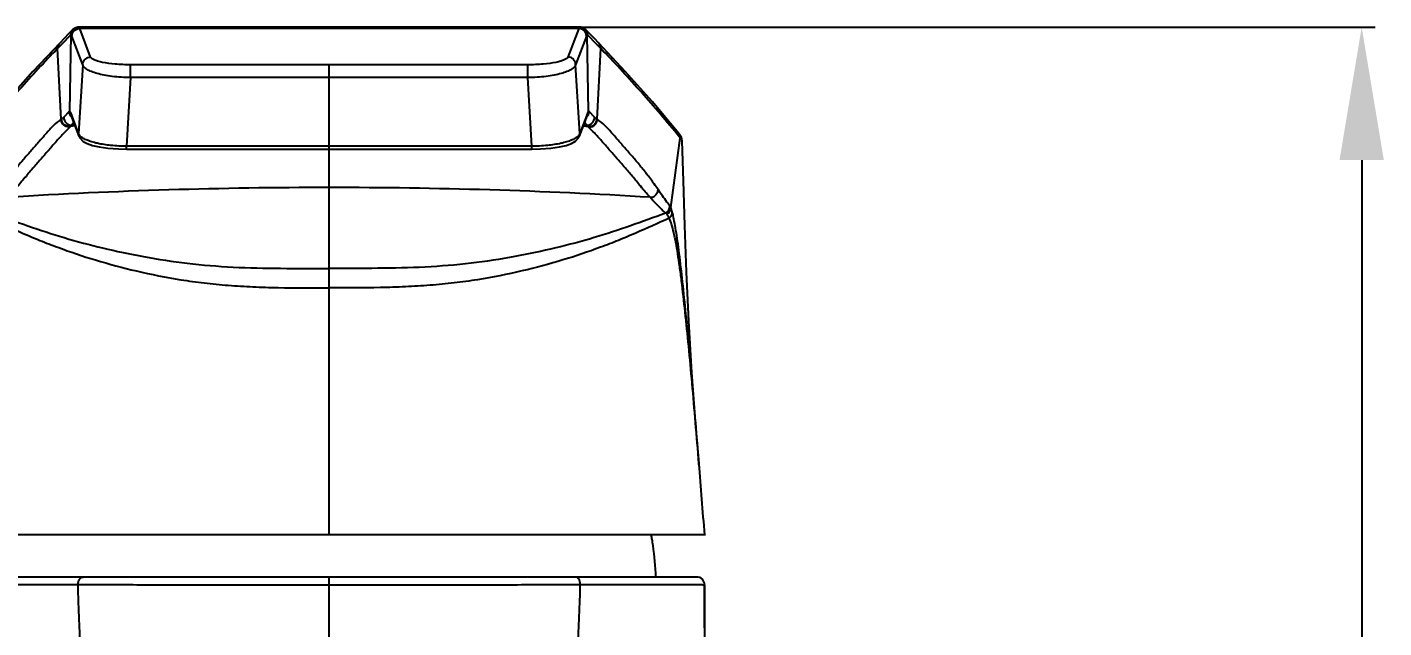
# Model space of a CAD drawing. Header units: millimetres. Extents: x 3817 to 4149, y 28263 to 28669.
# Drawn here: x 4062.3 to 4149, y 28596.3 to 28634.7 of the extents above; entities that cross this region are included whole.
import ezdxf

# ---------------------------------------------------------------- set-up
doc = ezdxf.new("R2010")
doc.units = ezdxf.units.MM
doc.styles.get("Standard").update_dxf_attribs({"font": ''})
doc.styles.get('Standard').set_extended_font_data('SimSun')
doc.dimstyles.new('副本 ISO-25-2bei', dxfattribs={"dimscale": 1.7, "dimtxt": 5, "dimasz": 5, "dimexe": 0.5, "dimexo": 0.625, "dimgap": 1, "dimtad": 1, "dimlfac": 0.0393, "dimdsep": 46, "dimtxsty": 'Standard', "dimcen": 2.5, "dimclrd": 1, "dimclre": 1, "dimclrt": 3, "dimadec": 0, "dimazin": 0, "dimtfac": 1, "dimtmove": 0, "dimatfit": 3, "dimfxl": 0, "dimarcsym": 0})

# ---------------------------------------------------------------- blocks, each defined once
blk = doc.blocks.new('*D6')
at = {"color": 1, "lineweight": -2, "transparency": 16777216}
for p, q in [((4082.649, 28634.732), (4148.416, 28634.732)), ((4147.566, 28626.232), (4147.566, 28516.056)), ((4108.126, 28507.556), (4148.416, 28507.556))]:
    blk.add_line(p, q, dxfattribs=at)
at = {"color": 1, "transparency": 16777216}
for points in [[(4146.149, 28626.232), (4148.982, 28626.232), (4147.566, 28634.732)], [(4146.149, 28516.056), (4148.982, 28516.056), (4147.566, 28507.556)]]:
    blk.add_solid(points, dxfattribs=at)
at = {"layer": 'Defpoints', "color": 0, "transparency": 16777216}
for p in [(4081.586, 28634.732), (4107.064, 28507.556), (4147.566, 28507.556)]:
    blk.add_point(p, dxfattribs=at)
at = {"color": 3, "transparency": 16777216, "insert": (4141.616, 28571.144), "char_height": 8.5, "attachment_point": 5, "rotation": 90, "bg_fill": 3, "box_fill_scale": 1.1, "bg_fill_color": 256, "bg_fill_true_color": 13158600, "bg_fill_transparency": 0}
blk.add_mtext('127.2', dxfattribs=at)

msp = doc.modelspace()

# ---------------------------------------------------------------- linework, layer by layer
at = {"color": 7, "linetype": 'Continuous'}
for p, q in [((4065.205, 28634.574), (4064.929, 28634.296)), ((4065.581, 28634.732), (4065.514, 28634.728)), ((4065.59, 28634.73), (4065.581, 28634.732)), ((4065.581, 28634.732), (4065.581, 28634.732)), ((4066.33, 28632.821), (4065.638, 28634.649)), ((4065.06, 28634.224), (4064.5, 28633.653)), ((4065.015, 28629.358), (4065.091, 28634.23)), ((4065.831, 28632.329), (4065.139, 28634.157)), ((4064.5, 28633.653), (4064.22, 28633.363)), ((4064.447, 28628.852), (4064.22, 28633.366)), ((4065.831, 28632.329), (4065.57, 28627.936)), ((4068.891, 28631.509), (4068.891, 28632.325)), ((4068.891, 28631.509), (4068.629, 28627.116)), ((4064.475, 28628.878), (4064.447, 28628.847)), ((4064.962, 28629.348), (4064.623, 28628.968)), ((4065.093, 28629.101), (4065.062, 28629.277)), ((4065.57, 28627.936), (4065.062, 28629.277)), ((4065.601, 28627.758), (4065.093, 28629.101)), ((4065.269, 28628.634), (4065.122, 28628.466)), ((4065.284, 28628.487), (4065.304, 28628.49)), ((4065.049, 28628.38), (4065.022, 28628.358)), ((4065.31, 28628.417), (4065.045, 28628.38)), ((4065.35, 28628.423), (4065.31, 28628.417)), ((4065.601, 28627.758), (4065.57, 28627.936)), ((4065.603, 28627.754), (4065.601, 28627.758)), ((4068.629, 28626.94), (4068.629, 28627.116))]:
    msp.add_line(p, q, dxfattribs=at)
for points in [[(4065.514, 28634.728), (4065.339, 28634.673), (4065.205, 28634.574)], [(4064.36, 28633.713), (4062.645, 28631.886), (4060.932, 28629.954), (4059.254, 28627.957)], [(4064.929, 28634.296), (4064.636, 28633.998), (4064.36, 28633.713)], [(4065.309, 28628.422), (4065.332, 28628.425), (4065.348, 28628.427)], [(4065.603, 28627.754), (4065.655, 28627.648), (4065.862, 28627.429), (4066.121, 28627.285), (4066.452, 28627.172), (4066.885, 28627.076), (4067.438, 28626.999), (4068.109, 28626.951), (4068.629, 28626.94)]]:
    msp.add_lwpolyline(points, dxfattribs=at)
for centre, radius, start, end in [((4065.556, 28634.224), 0.496, 135.02291, 180.31383), ((4065.592, 28634.229), 0.501, 112.64884, 179.88579), ((4064.717, 28633.368), 0.496, 135.98661, 180.32016), ((4065.125, 28628.968), 0.502, 180.39667, 269.648), ((4065.463, 28629.354), 0.501, 225.0246, 229.11611), ((4066.359, 28619.554), 8.998, 96.86374, 97.89894)]:
    msp.add_arc(centre, radius, start, end, dxfattribs=at)
for points, knots in [([(4065.139, 28634.157), (4065.14, 28634.221), (4065.167, 28634.35), (4065.279, 28634.512), (4065.443, 28634.622), (4065.573, 28634.648), (4065.638, 28634.649)], [0, 0, 0, 0, 0.247948, 0.497697, 0.748788, 1, 1, 1, 1]), ([(4065.638, 28634.649), (4065.631, 28634.668), (4065.62, 28634.697), (4065.6, 28634.725), (4065.59, 28634.73)], [0, 0, 0, 0, 0.630052, 1, 1, 1, 1]), ([(4065.091, 28634.23), (4065.086, 28634.232), (4065.074, 28634.233), (4065.064, 28634.225), (4065.06, 28634.221)], [0, 0, 0, 0, 0.456831, 1, 1, 1, 1]), ([(4065.139, 28634.157), (4065.132, 28634.175), (4065.121, 28634.201), (4065.101, 28634.226), (4065.091, 28634.23)], [0, 0, 0, 0, 0.622165, 1, 1, 1, 1]), ([(4064.22, 28633.366), (4063.39, 28632.507), (4062.16, 28631.177), (4060.555, 28629.337), (4059.751, 28628.382), (4059.35, 28627.895)], [0, 0, 0, 0, 0.488926, 0.741636, 1, 1, 1, 1]), ([(4065.831, 28632.329), (4065.832, 28632.393), (4065.859, 28632.522), (4065.971, 28632.684), (4066.136, 28632.793), (4066.266, 28632.82), (4066.33, 28632.821)], [0, 0, 0, 0, 0.247948, 0.497697, 0.748788, 1, 1, 1, 1]), ([(4068.891, 28631.509), (4068.691, 28631.51), (4068.301, 28631.524), (4067.737, 28631.575), (4067.223, 28631.654), (4066.775, 28631.756), (4066.407, 28631.876), (4066.123, 28632.01), (4065.926, 28632.153), (4065.846, 28632.272), (4065.831, 28632.329)], [0, 0, 0, 0, 0.183068, 0.35824, 0.518762, 0.659819, 0.778494, 0.873631, 0.946048, 1, 1, 1, 1]), ([(4068.891, 28632.325), (4068.56, 28632.325), (4067.956, 28632.35), (4067.252, 28632.439), (4066.807, 28632.545), (4066.575, 28632.626), (4066.416, 28632.71), (4066.344, 28632.784), (4066.33, 28632.821)], [0, 0, 0, 0, 0.37343, 0.680166, 0.797564, 0.889136, 0.955466, 1, 1, 1, 1]), ([(4065.015, 28629.358), (4065.008, 28629.364), (4064.986, 28629.374), (4064.969, 28629.359), (4064.962, 28629.351)], [0, 0, 0, 0, 0.471686, 1, 1, 1, 1]), ([(4065.062, 28629.277), (4065.055, 28629.294), (4065.043, 28629.323), (4065.025, 28629.35), (4065.015, 28629.358)], [0, 0, 0, 0, 0.593585, 1, 1, 1, 1]), ([(4064.447, 28628.852), (4064.283, 28628.717), (4064.024, 28628.513), (4063.714, 28628.187), (4063.393, 28627.825), (4062.992, 28627.36), (4062.506, 28626.803), (4062.017, 28626.241), (4061.611, 28625.761), (4061.291, 28625.358), (4061.047, 28625.039), (4060.805, 28624.704), (4060.647, 28624.472), (4060.567, 28624.354)], [0, 0, 0, 0, 0.107029, 0.165491, 0.226644, 0.350769, 0.474854, 0.599222, 0.726093, 0.791531, 0.858652, 0.928088, 1, 1, 1, 1]), ([(4065.025, 28628.358), (4064.955, 28628.347), (4064.807, 28628.356), (4064.613, 28628.461), (4064.48, 28628.636), (4064.448, 28628.78), (4064.447, 28628.852)], [0, 0, 0, 0, 0.249679, 0.499756, 0.74998, 1, 1, 1, 1]), ([(4064.623, 28628.965), (4064.612, 28628.952), (4064.589, 28628.929), (4064.551, 28628.902), (4064.513, 28628.886), (4064.485, 28628.882), (4064.475, 28628.874)], [0, 0, 0, 0, 0.294621, 0.549717, 0.776785, 1, 1, 1, 1]), ([(4065.045, 28628.38), (4064.975, 28628.37), (4064.829, 28628.381), (4064.638, 28628.486), (4064.507, 28628.66), (4064.475, 28628.803), (4064.475, 28628.874)], [0, 0, 0, 0, 0.249688, 0.499767, 0.749987, 1, 1, 1, 1]), ([(4065.025, 28628.358), (4064.9, 28628.226), (4064.684, 28628.027), (4064.403, 28627.722), (4064.087, 28627.363), (4063.684, 28626.9), (4063.196, 28626.341), (4062.701, 28625.775), (4062.193, 28625.183), (4061.657, 28624.535), (4061.283, 28624.086), (4061.078, 28623.857)], [0, 0, 0, 0, 0.091291, 0.146973, 0.207307, 0.331038, 0.454693, 0.57887, 0.707419, 0.845864, 1, 1, 1, 1]), ([(4065.122, 28628.466), (4065.118, 28628.454), (4065.11, 28628.433), (4065.096, 28628.406), (4065.074, 28628.388), (4065.053, 28628.387), (4065.045, 28628.38)], [0, 0, 0, 0, 0.319819, 0.55218, 0.733713, 1, 1, 1, 1]), ([(4065.699, 28627.744), (4065.683, 28627.759), (4065.628, 28627.813), (4065.584, 28627.882), (4065.57, 28627.936)], [0, 0, 0, 0, 0.286042, 1, 1, 1, 1]), ([(4068.629, 28627.116), (4068.298, 28627.117), (4067.673, 28627.15), (4066.931, 28627.26), (4066.423, 28627.39), (4066.122, 28627.494), (4065.883, 28627.607), (4065.751, 28627.696), (4065.699, 28627.744)], [0, 0, 0, 0, 0.327372, 0.616782, 0.739018, 0.84385, 0.930691, 1, 1, 1, 1])]:
    msp.add_open_spline(points, degree=3, knots=knots, dxfattribs=at)
for points in [[(4065.399, 28634.692), (4065.459, 28634.717), (4065.525, 28634.73), (4065.59, 28634.73)], [(4065.052, 28629.167), (4065.028, 28629.227), (4065.015, 28629.293), (4065.015, 28629.358)], [(4065, 28629.161), (4064.976, 28629.22), (4064.962, 28629.286), (4064.962, 28629.351)], [(4065.109, 28628.999), (4065.063, 28629.045), (4065.025, 28629.101), (4065, 28629.161)]]:
    msp.add_open_spline(points, degree=3, dxfattribs=at)
for points, knots in [([(4102.467, 28599.589), (4102.436, 28600.259), (4102.373, 28600.928), (4102.277, 28601.593), (4102.259, 28601.721), (4102.239, 28601.848), (4102.22, 28601.976), (4102.204, 28602.079), (4102.188, 28602.182), (4102.172, 28602.285)], [0, 0, 0, 0, 1, 1, 1, 1.192388, 1.192388, 1.192388, 1.347706, 1.347706, 1.347706, 1.347706]), ([(4057.598, 28599.093), (4057.602, 28599.095), (4057.607, 28599.095), (4057.611, 28599.095), (4057.611, 28599.095), (4057.621, 28599.096), (4057.632, 28599.097), (4057.642, 28599.097), (4057.642, 28599.097), (4057.656, 28599.098), (4057.673, 28599.098), (4057.688, 28599.099), (4057.688, 28599.099), (4057.708, 28599.1), (4057.729, 28599.1), (4057.75, 28599.101), (4057.75, 28599.101), (4057.807, 28599.102), (4057.864, 28599.103), (4057.922, 28599.104), (4057.922, 28599.104), (4058, 28599.105), (4058.078, 28599.106), (4058.157, 28599.106), (4058.157, 28599.106), (4058.255, 28599.107), (4058.355, 28599.108), (4058.453, 28599.109), (4058.453, 28599.109), (4058.573, 28599.11), (4058.693, 28599.111), (4058.812, 28599.111), (4058.812, 28599.111), (4058.953, 28599.112), (4059.092, 28599.112), (4059.233, 28599.113), (4059.233, 28599.113), (4059.393, 28599.114), (4059.553, 28599.114), (4059.713, 28599.114), (4059.713, 28599.114), (4060.092, 28599.115), (4060.47, 28599.116), (4060.85, 28599.116), (4060.85, 28599.116), (4061.302, 28599.117), (4061.755, 28599.117), (4062.208, 28599.117), (4062.208, 28599.117), (4062.73, 28599.117), (4063.252, 28599.116), (4063.774, 28599.115), (4063.774, 28599.115), (4064.36, 28599.115), (4064.946, 28599.114), (4065.532, 28599.113)], [0, 0, 0, 0, 0.071429, 0.071429, 0.071429, 0.071429, 0.142857, 0.142857, 0.142857, 0.142857, 0.214286, 0.214286, 0.214286, 0.214286, 0.285714, 0.285714, 0.285714, 0.285714, 0.357143, 0.357143, 0.357143, 0.357143, 0.428571, 0.428571, 0.428571, 0.428571, 0.5, 0.5, 0.5, 0.5, 0.571429, 0.571429, 0.571429, 0.571429, 0.642857, 0.642857, 0.642857, 0.642857, 0.714286, 0.714286, 0.714286, 0.714286, 0.785714, 0.785714, 0.785714, 0.785714, 0.857143, 0.857143, 0.857143, 0.857143, 0.928571, 0.928571, 0.928571, 0.928571, 1, 1, 1, 1]), ([(4064.943, 28587.937), (4065.101, 28588.285), (4065.215, 28588.655), (4065.304, 28589.028), (4065.304, 28589.028), (4065.407, 28589.458), (4065.479, 28589.895), (4065.533, 28590.333), (4065.533, 28590.333), (4065.592, 28590.817), (4065.63, 28591.303), (4065.655, 28591.79), (4065.655, 28591.79), (4065.68, 28592.304), (4065.692, 28592.819), (4065.694, 28593.334), (4065.694, 28593.334), (4065.698, 28594.366), (4065.666, 28595.398), (4065.626, 28596.429), (4065.626, 28596.429), (4065.607, 28596.905), (4065.588, 28597.38), (4065.569, 28597.855), (4065.569, 28597.855), (4065.553, 28598.274), (4065.539, 28598.694), (4065.532, 28599.113)], [0, 0, 0, 0, 0.142857, 0.142857, 0.142857, 0.142857, 0.285714, 0.285714, 0.285714, 0.285714, 0.428571, 0.428571, 0.428571, 0.428571, 0.571429, 0.571429, 0.571429, 0.571429, 0.714286, 0.714286, 0.714286, 0.714286, 0.857143, 0.857143, 0.857143, 0.857143, 1, 1, 1, 1]), ([(4065.532, 28599.113), (4065.533, 28599.175), (4065.543, 28599.237), (4065.561, 28599.297), (4065.561, 28599.297), (4065.578, 28599.351), (4065.601, 28599.405), (4065.634, 28599.451), (4065.634, 28599.451), (4065.662, 28599.492), (4065.697, 28599.528), (4065.74, 28599.553), (4065.74, 28599.553), (4065.778, 28599.576), (4065.821, 28599.589), (4065.864, 28599.589)], [0, 0, 0, 0, 0.25, 0.25, 0.25, 0.25, 0.5, 0.5, 0.5, 0.5, 0.75, 0.75, 0.75, 0.75, 1, 1, 1, 1]), ([(4065.532, 28599.113), (4066.098, 28599.121), (4066.665, 28599.118), (4067.232, 28599.113), (4067.232, 28599.113), (4067.841, 28599.108), (4068.448, 28599.103), (4069.055, 28599.1), (4069.055, 28599.1), (4069.697, 28599.097), (4070.34, 28599.098), (4070.982, 28599.098), (4070.982, 28599.098), (4071.653, 28599.098), (4072.324, 28599.097), (4072.995, 28599.097), (4072.995, 28599.097), (4073.689, 28599.096), (4074.384, 28599.095), (4075.078, 28599.095), (4075.078, 28599.095), (4075.79, 28599.095), (4076.502, 28599.094), (4077.215, 28599.094), (4077.215, 28599.094), (4078.67, 28599.094), (4080.126, 28599.095), (4081.582, 28599.095)], [0, 0, 0, 0, 0.142857, 0.142857, 0.142857, 0.142857, 0.285714, 0.285714, 0.285714, 0.285714, 0.428571, 0.428571, 0.428571, 0.428571, 0.571429, 0.571429, 0.571429, 0.571429, 0.714286, 0.714286, 0.714286, 0.714286, 0.857143, 0.857143, 0.857143, 0.857143, 1, 1, 1, 1]), ([(4081.582, 28599.095), (4083.038, 28599.094), (4084.493, 28599.094), (4085.949, 28599.095), (4085.949, 28599.095), (4086.662, 28599.095), (4087.374, 28599.095), (4088.087, 28599.095), (4088.087, 28599.095), (4088.78, 28599.096), (4089.475, 28599.096), (4090.169, 28599.097), (4090.169, 28599.097), (4090.84, 28599.097), (4091.511, 28599.098), (4092.182, 28599.098), (4092.182, 28599.098), (4092.824, 28599.098), (4093.466, 28599.098), (4094.108, 28599.101), (4094.108, 28599.101), (4094.717, 28599.104), (4095.324, 28599.109), (4095.931, 28599.114), (4095.931, 28599.114), (4096.499, 28599.118), (4097.066, 28599.122), (4097.632, 28599.113)], [0, 0, 0, 0, 0.142857, 0.142857, 0.142857, 0.142857, 0.285714, 0.285714, 0.285714, 0.285714, 0.428571, 0.428571, 0.428571, 0.428571, 0.571429, 0.571429, 0.571429, 0.571429, 0.714286, 0.714286, 0.714286, 0.714286, 0.857143, 0.857143, 0.857143, 0.857143, 1, 1, 1, 1]), ([(4097.632, 28599.113), (4097.631, 28599.175), (4097.621, 28599.237), (4097.603, 28599.297), (4097.603, 28599.297), (4097.586, 28599.351), (4097.562, 28599.405), (4097.53, 28599.451), (4097.53, 28599.451), (4097.502, 28599.492), (4097.467, 28599.528), (4097.424, 28599.553), (4097.424, 28599.553), (4097.386, 28599.576), (4097.343, 28599.589), (4097.3, 28599.589)], [0, 0, 0, 0, 0.25, 0.25, 0.25, 0.25, 0.5, 0.5, 0.5, 0.5, 0.75, 0.75, 0.75, 0.75, 1, 1, 1, 1]), ([(4098.221, 28587.937), (4098.063, 28588.285), (4097.949, 28588.655), (4097.86, 28589.028), (4097.86, 28589.028), (4097.756, 28589.458), (4097.684, 28589.895), (4097.631, 28590.333), (4097.631, 28590.333), (4097.572, 28590.817), (4097.534, 28591.302), (4097.509, 28591.79), (4097.509, 28591.79), (4097.483, 28592.304), (4097.472, 28592.819), (4097.47, 28593.333), (4097.47, 28593.333), (4097.466, 28594.366), (4097.498, 28595.398), (4097.538, 28596.429), (4097.538, 28596.429), (4097.556, 28596.904), (4097.576, 28597.379), (4097.594, 28597.855), (4097.594, 28597.855), (4097.611, 28598.274), (4097.625, 28598.694), (4097.632, 28599.113)], [0, 0, 0, 0, 0.142857, 0.142857, 0.142857, 0.142857, 0.285714, 0.285714, 0.285714, 0.285714, 0.428571, 0.428571, 0.428571, 0.428571, 0.571429, 0.571429, 0.571429, 0.571429, 0.714286, 0.714286, 0.714286, 0.714286, 0.857143, 0.857143, 0.857143, 0.857143, 1, 1, 1, 1]), ([(4097.632, 28599.113), (4098.218, 28599.114), (4098.804, 28599.115), (4099.389, 28599.116), (4099.389, 28599.116), (4099.912, 28599.117), (4100.434, 28599.117), (4100.956, 28599.117), (4100.956, 28599.117), (4101.409, 28599.118), (4101.862, 28599.117), (4102.315, 28599.117), (4102.315, 28599.117), (4102.694, 28599.116), (4103.072, 28599.116), (4103.451, 28599.115), (4103.451, 28599.115), (4103.611, 28599.114), (4103.771, 28599.114), (4103.931, 28599.113), (4103.931, 28599.113), (4104.071, 28599.112), (4104.211, 28599.112), (4104.351, 28599.111), (4104.351, 28599.111), (4104.47, 28599.11), (4104.59, 28599.109), (4104.71, 28599.108), (4104.71, 28599.108), (4104.809, 28599.108), (4104.908, 28599.107), (4105.007, 28599.106), (4105.007, 28599.106), (4105.086, 28599.105), (4105.164, 28599.104), (4105.242, 28599.103), (4105.242, 28599.103), (4105.299, 28599.103), (4105.357, 28599.102), (4105.414, 28599.1), (4105.414, 28599.1), (4105.45, 28599.099), (4105.486, 28599.097), (4105.523, 28599.097), (4105.523, 28599.097), (4105.537, 28599.098), (4105.553, 28599.098), (4105.566, 28599.094)], [0, 0, 0, 0, 0.083333, 0.083333, 0.083333, 0.083333, 0.166667, 0.166667, 0.166667, 0.166667, 0.25, 0.25, 0.25, 0.25, 0.333333, 0.333333, 0.333333, 0.333333, 0.416667, 0.416667, 0.416667, 0.416667, 0.5, 0.5, 0.5, 0.5, 0.583333, 0.583333, 0.583333, 0.583333, 0.666667, 0.666667, 0.666667, 0.666667, 0.75, 0.75, 0.75, 0.75, 0.833333, 0.833333, 0.833333, 0.833333, 0.916667, 0.916667, 0.916667, 0.916667, 1, 1, 1, 1]), ([(4105.573, 28596.34), (4105.574, 28595.339), (4105.57, 28594.337), (4105.56, 28593.336), (4105.56, 28593.336), (4105.552, 28592.417), (4105.537, 28591.497), (4105.516, 28590.579), (4105.516, 28590.579), (4105.496, 28589.769), (4105.472, 28588.958), (4105.436, 28588.149), (4105.436, 28588.149), (4105.408, 28587.513), (4105.372, 28586.877), (4105.316, 28586.243)], [0, 0, 0, 0, 0.25, 0.25, 0.25, 0.25, 0.5, 0.5, 0.5, 0.5, 0.75, 0.75, 0.75, 0.75, 1, 1, 1, 1])]:
    msp.add_open_spline(points, degree=3, knots=knots)
for points in [[(4105.067, 28599.589), (4105.067, 28599.589), (4058.096, 28599.589), (4058.096, 28599.589)], [(4081.582, 28559.217), (4081.582, 28559.217), (4081.582, 28599.589), (4081.582, 28599.589)], [(4105.567, 28599.091), (4105.566, 28599.367), (4105.342, 28599.589), (4105.066, 28599.589)], [(4105.259, 28599.55), (4105.199, 28599.576), (4105.132, 28599.589), (4105.066, 28599.589)], [(4105.333, 28599.512), (4105.311, 28599.527), (4105.285, 28599.54), (4105.259, 28599.55)], [(4105.419, 28599.445), (4105.393, 28599.47), (4105.365, 28599.493), (4105.333, 28599.512)], [(4105.485, 28599.362), (4105.466, 28599.392), (4105.444, 28599.419), (4105.419, 28599.445)], [(4105.527, 28599.286), (4105.515, 28599.312), (4105.501, 28599.338), (4105.485, 28599.362)], [(4105.566, 28599.093), (4105.566, 28599.158), (4105.553, 28599.225), (4105.527, 28599.286)], [(4105.564, 28596.575), (4105.569, 28597.414), (4105.57, 28598.253), (4105.566, 28599.092)], [(4105.573, 28596.34), (4105.572, 28597.257), (4105.57, 28598.176), (4105.566, 28599.093)], [(4105.567, 28599.091), (4105.567, 28599.091), (4105.577, 28596.34), (4105.577, 28596.34)], [(4105.562, 28596.334), (4105.562, 28596.334), (4105.564, 28596.575), (4105.564, 28596.575)]]:
    msp.add_open_spline(points, degree=3)

# ---------------------------------------------------------------- next in the draw order: dimensions: what is measured, and where the dimension line sits
dim = msp.add_linear_dim(base=(4147.566, 28507.556), p1=(4081.586, 28634.732), p2=(4107.064, 28507.556), angle=90, dimstyle='副本 ISO-25-2bei', override={"dimdec": 1, "dimlfac": 1, "dimtfill": 1})
dim.commit()
dim.dimension.update_dxf_attribs({"geometry": '*D6', "text_midpoint": (4141.616, 28571.144)})

# ---------------------------------------------------------------- next in the draw order: linework, layer by layer
for p, q in [((4097.584, 28634.732), (4065.581, 28634.732)), ((4097.527, 28634.649), (4065.638, 28634.649)), ((4097.527, 28634.649), (4096.835, 28632.821)), ((4097.584, 28634.732), (4097.575, 28634.73)), ((4098.237, 28634.295), (4097.96, 28634.574)), ((4098.026, 28634.157), (4097.333, 28632.329)), ((4098.15, 28629.358), (4098.074, 28634.23)), ((4098.664, 28633.653), (4098.105, 28634.224)), ((4100.521, 28631.885), (4098.805, 28633.713)), ((4098.944, 28633.363), (4098.664, 28633.653)), ((4098.717, 28628.852), (4098.944, 28633.366)), ((4094.274, 28632.325), (4068.891, 28632.325)), ((4081.582, 28602.285), (4081.582, 28632.325)), ((4094.274, 28631.509), (4094.274, 28632.325)), ((4097.595, 28627.936), (4097.333, 28632.329)), ((4094.274, 28631.509), (4068.891, 28631.509)), ((4094.535, 28627.116), (4094.274, 28631.509)), ((4098.072, 28629.101), (4097.564, 28627.758)), ((4098.103, 28629.277), (4097.595, 28627.936)), ((4097.876, 28628.488), (4097.86, 28628.49)), ((4098.042, 28628.466), (4097.895, 28628.634)), ((4098.072, 28629.101), (4098.103, 28629.277)), ((4098.072, 28629.101), (4098.072, 28629.101)), ((4098.541, 28628.968), (4098.203, 28629.348)), ((4098.717, 28628.847), (4098.69, 28628.878)), ((4097.562, 28627.754), (4097.564, 28627.758)), ((4097.564, 28627.758), (4097.595, 28627.936)), ((4097.815, 28628.423), (4097.849, 28628.418)), ((4097.817, 28628.427), (4097.849, 28628.422)), ((4097.849, 28628.418), (4098.119, 28628.38)), ((4098.143, 28628.358), (4098.116, 28628.38)), ((4103.407, 28623.196), (4104.022, 28627.641)), ((4103.821, 28627.886), (4103.815, 28627.894)), ((4104.022, 28627.641), (4103.821, 28627.886)), ((4103.911, 28627.957), (4103.904, 28627.965)), ((4103.974, 28627.88), (4103.904, 28627.965)), ((4104.101, 28627.672), (4103.974, 28627.88)), ((4104.149, 28627.441), (4104.101, 28627.672)), ((4094.535, 28627.116), (4068.629, 28627.116)), ((4068.629, 28626.94), (4094.535, 28626.94)), ((4094.535, 28626.94), (4094.535, 28627.116)), ((4105.582, 28602.285), (4057.582, 28602.285))]:
    msp.add_line(p, q, dxfattribs=at)
for points in [[(4097.96, 28634.574), (4097.833, 28634.669), (4097.655, 28634.727), (4097.584, 28634.732)], [(4098.805, 28633.713), (4098.53, 28633.996), (4098.237, 28634.295)], [(4103.911, 28627.957), (4102.233, 28629.953), (4100.521, 28631.885)], [(4094.535, 28626.94), (4095.079, 28626.952), (4095.75, 28627.002), (4096.301, 28627.08), (4096.73, 28627.176), (4097.057, 28627.291), (4097.315, 28627.438), (4097.518, 28627.663), (4097.562, 28627.754)], [(4105.216, 28606.838), (4105.019, 28609.267), (4104.759, 28612.66), (4104.558, 28615.935), (4104.418, 28619.081), (4104.309, 28622.05), (4104.22, 28624.906), (4104.149, 28627.442)]]:
    msp.add_lwpolyline(points, dxfattribs=at)
for centre, radius, start, end in [((4097.572, 28634.229), 0.501, 0.11422, 67.35116), ((4097.608, 28634.224), 0.496, 359.68651, 44.84456), ((4098.448, 28633.368), 0.496, 359.6799, 44.0124), ((4096.801, 28619.519), 9.033, 82.10185, 83.16681), ((4097.702, 28629.354), 0.501, 310.88386, 314.97547), ((4098.039, 28628.968), 0.502, 270.352, 359.60333), ((4103.526, 28627.644), 0.495, 359.60312, 39.12883), ((4081.331, 28294), 330.478, 89.95637, 93.51347), ((4081.834, 28294), 330.478, 86.48653, 90.04363), ((2552.163, 28479.137), 1558.293, 4.532692, 4.700778), ((2121.694, 28445.107), 1990.105, 4.529928, 4.661413)]:
    msp.add_arc(centre, radius, start, end, dxfattribs=at)
for points, knots in [([(4097.575, 28634.73), (4097.564, 28634.725), (4097.544, 28634.697), (4097.533, 28634.668), (4097.527, 28634.649)], [0, 0, 0, 0, 0.369948, 1, 1, 1, 1]), ([(4098.026, 28634.157), (4098.025, 28634.221), (4097.997, 28634.35), (4097.886, 28634.512), (4097.721, 28634.622), (4097.591, 28634.648), (4097.527, 28634.649)], [0, 0, 0, 0, 0.247948, 0.497697, 0.748788, 1, 1, 1, 1]), ([(4098.074, 28634.23), (4098.063, 28634.226), (4098.043, 28634.201), (4098.032, 28634.175), (4098.026, 28634.157)], [0, 0, 0, 0, 0.377835, 1, 1, 1, 1]), ([(4098.104, 28634.221), (4098.1, 28634.225), (4098.091, 28634.233), (4098.078, 28634.232), (4098.074, 28634.23)], [0, 0, 0, 0, 0.543169, 1, 1, 1, 1]), ([(4103.815, 28627.894), (4103.414, 28628.382), (4102.61, 28629.337), (4101.005, 28631.177), (4099.774, 28632.507), (4098.944, 28633.366)], [0, 0, 0, 0, 0.258364, 0.511075, 1, 1, 1, 1]), ([(4096.835, 28632.821), (4096.821, 28632.784), (4096.748, 28632.71), (4096.589, 28632.626), (4096.358, 28632.545), (4095.912, 28632.439), (4095.208, 28632.35), (4094.605, 28632.325), (4094.274, 28632.325)], [0, 0, 0, 0, 0.044533, 0.11086, 0.202431, 0.31983, 0.626566, 1, 1, 1, 1]), ([(4097.333, 28632.329), (4097.318, 28632.272), (4097.238, 28632.153), (4097.041, 28632.01), (4096.758, 28631.876), (4096.389, 28631.756), (4095.942, 28631.654), (4095.428, 28631.575), (4094.864, 28631.524), (4094.473, 28631.51), (4094.274, 28631.509)], [0, 0, 0, 0, 0.053951, 0.126365, 0.221502, 0.340177, 0.481234, 0.641756, 0.81693, 1, 1, 1, 1]), ([(4097.333, 28632.329), (4097.332, 28632.393), (4097.305, 28632.522), (4097.194, 28632.684), (4097.029, 28632.793), (4096.899, 28632.82), (4096.835, 28632.821)], [0, 0, 0, 0, 0.247948, 0.497697, 0.748788, 1, 1, 1, 1]), ([(4098.15, 28629.358), (4098.14, 28629.35), (4098.122, 28629.323), (4098.109, 28629.294), (4098.103, 28629.277)], [0, 0, 0, 0, 0.406415, 1, 1, 1, 1]), ([(4098.203, 28629.351), (4098.196, 28629.359), (4098.178, 28629.374), (4098.157, 28629.364), (4098.15, 28629.358)], [0, 0, 0, 0, 0.528314, 1, 1, 1, 1]), ([(4098.119, 28628.38), (4098.189, 28628.37), (4098.335, 28628.381), (4098.527, 28628.486), (4098.658, 28628.66), (4098.689, 28628.803), (4098.69, 28628.874)], [0, 0, 0, 0, 0.249688, 0.499766, 0.749986, 1, 1, 1, 1]), ([(4098.14, 28628.358), (4098.21, 28628.347), (4098.357, 28628.356), (4098.551, 28628.461), (4098.685, 28628.636), (4098.717, 28628.78), (4098.717, 28628.852)], [0, 0, 0, 0, 0.249679, 0.499756, 0.74998, 1, 1, 1, 1]), ([(4098.69, 28628.874), (4098.679, 28628.882), (4098.651, 28628.886), (4098.613, 28628.902), (4098.575, 28628.929), (4098.552, 28628.952), (4098.541, 28628.965)], [0, 0, 0, 0, 0.223215, 0.450283, 0.705379, 1, 1, 1, 1]), ([(4102.597, 28624.354), (4102.517, 28624.472), (4102.36, 28624.704), (4102.117, 28625.039), (4101.873, 28625.358), (4101.553, 28625.761), (4101.148, 28626.241), (4100.659, 28626.803), (4100.173, 28627.36), (4099.771, 28627.825), (4099.451, 28628.187), (4099.14, 28628.513), (4098.882, 28628.717), (4098.717, 28628.852)], [0, 0, 0, 0, 0.071912, 0.141348, 0.208469, 0.273907, 0.400771, 0.525147, 0.649229, 0.773356, 0.834507, 0.892972, 1, 1, 1, 1]), ([(4097.466, 28627.744), (4097.414, 28627.696), (4097.282, 28627.607), (4097.042, 28627.494), (4096.741, 28627.39), (4096.234, 28627.26), (4095.492, 28627.15), (4094.867, 28627.117), (4094.535, 28627.116)], [0, 0, 0, 0, 0.069309, 0.15615, 0.260982, 0.383217, 0.672627, 1, 1, 1, 1]), ([(4097.595, 28627.936), (4097.59, 28627.919), (4097.563, 28627.846), (4097.51, 28627.785), (4097.466, 28627.744)], [0, 0, 0, 0, 0.220913, 1, 1, 1, 1]), ([(4098.119, 28628.38), (4098.111, 28628.387), (4098.091, 28628.388), (4098.069, 28628.406), (4098.055, 28628.433), (4098.047, 28628.454), (4098.042, 28628.466)], [0, 0, 0, 0, 0.266285, 0.44782, 0.680181, 1, 1, 1, 1]), ([(4102.087, 28623.857), (4101.881, 28624.086), (4101.508, 28624.535), (4100.971, 28625.183), (4100.463, 28625.775), (4099.969, 28626.341), (4099.481, 28626.9), (4099.078, 28627.363), (4098.761, 28627.722), (4098.481, 28628.027), (4098.265, 28628.226), (4098.14, 28628.358)], [0, 0, 0, 0, 0.154136, 0.292581, 0.421119, 0.545309, 0.66896, 0.792692, 0.853024, 0.908711, 1, 1, 1, 1]), ([(4104.141, 28627.483), (4104.13, 28627.511), (4104.087, 28627.563), (4104.045, 28627.613), (4104.022, 28627.641)], [0, 0, 0, 0, 0.458325, 1, 1, 1, 1]), ([(4102.087, 28623.857), (4102.152, 28623.856), (4102.285, 28623.88), (4102.455, 28623.99), (4102.569, 28624.156), (4102.597, 28624.289), (4102.597, 28624.354)], [0, 0, 0, 0, 0.250067, 0.500446, 0.750564, 1, 1, 1, 1]), ([(4103.356, 28623.289), (4103.293, 28623.376), (4103.035, 28623.727), (4102.781, 28624.081), (4102.597, 28624.354)], [0, 0, 0, 0, 0.245926, 1, 1, 1, 1]), ([(4103.075, 28622.843), (4102.992, 28622.921), (4102.653, 28623.249), (4102.325, 28623.589), (4102.087, 28623.857)], [0, 0, 0, 0, 0.240612, 1, 1, 1, 1]), ([(4103.075, 28622.843), (4103.157, 28622.883), (4103.302, 28623.012), (4103.355, 28623.198), (4103.356, 28623.289)], [0, 0, 0, 0, 0.500626, 1, 1, 1, 1]), ([(4103.407, 28623.196), (4103.403, 28623.205), (4103.388, 28623.237), (4103.371, 28623.269), (4103.356, 28623.289)], [0, 0, 0, 0, 0.284443, 1, 1, 1, 1]), ([(4059.848, 28622.523), (4060.56, 28622.199), (4061.635, 28621.712), (4063.1, 28621.097), (4064.644, 28620.497), (4066.692, 28619.807), (4069.318, 28619.108), (4071.645, 28618.644), (4073.609, 28618.372), (4075.146, 28618.223), (4076.719, 28618.128), (4078.868, 28618.065), (4080.492, 28618.06), (4081.582, 28618.06)], [0, 0, 0, 0, 0.104549, 0.158011, 0.212613, 0.326176, 0.447002, 0.576045, 0.643374, 0.712301, 0.782613, 0.854148, 1, 1, 1, 1]), ([(4060.09, 28622.843), (4060.835, 28622.568), (4062.343, 28622.013), (4064.675, 28621.246), (4067.142, 28620.587), (4069.764, 28620.032), (4072.547, 28619.61), (4075.472, 28619.361), (4078.501, 28619.306), (4080.547, 28619.314), (4081.582, 28619.314)], [0, 0, 0, 0, 0.108532, 0.219745, 0.335524, 0.457483, 0.585986, 0.720152, 0.85851, 1, 1, 1, 1]), ([(4103.075, 28622.843), (4102.33, 28622.568), (4100.821, 28622.013), (4098.489, 28621.246), (4096.022, 28620.587), (4093.401, 28620.032), (4090.617, 28619.61), (4087.692, 28619.361), (4084.664, 28619.306), (4082.617, 28619.314), (4081.582, 28619.314)], [0, 0, 0, 0, 0.108532, 0.219745, 0.335524, 0.457483, 0.585986, 0.720152, 0.85851, 1, 1, 1, 1]), ([(4103.316, 28622.523), (4102.605, 28622.199), (4101.529, 28621.712), (4100.064, 28621.097), (4098.52, 28620.497), (4096.472, 28619.807), (4093.846, 28619.108), (4091.52, 28618.644), (4089.555, 28618.372), (4088.018, 28618.223), (4086.446, 28618.128), (4084.297, 28618.065), (4082.672, 28618.06), (4081.582, 28618.06)], [0, 0, 0, 0, 0.104549, 0.158011, 0.212613, 0.326176, 0.447002, 0.576045, 0.643374, 0.712301, 0.782613, 0.854148, 1, 1, 1, 1]), ([(4103.16, 28622.772), (4103.153, 28622.78), (4103.127, 28622.806), (4103.098, 28622.829), (4103.075, 28622.843)], [0, 0, 0, 0, 0.270696, 1, 1, 1, 1]), ([(4103.16, 28622.772), (4103.233, 28622.815), (4103.359, 28622.94), (4103.406, 28623.112), (4103.407, 28623.196)], [0, 0, 0, 0, 0.501722, 1, 1, 1, 1]), ([(4103.316, 28622.523), (4103.304, 28622.549), (4103.26, 28622.636), (4103.207, 28622.721), (4103.16, 28622.772)], [0, 0, 0, 0, 0.288196, 1, 1, 1, 1]), ([(4103.316, 28622.523), (4103.374, 28622.568), (4103.47, 28622.682), (4103.506, 28622.828), (4103.507, 28622.9)], [0, 0, 0, 0, 0.504128, 1, 1, 1, 1]), ([(4105.214, 28606.842), (4105.142, 28607.718), (4105, 28609.431), (4104.784, 28611.932), (4104.564, 28614.288), (4104.342, 28616.47), (4104.151, 28618.162), (4103.989, 28619.397), (4103.868, 28620.214), (4103.744, 28620.945), (4103.616, 28621.576), (4103.482, 28622.094), (4103.376, 28622.397), (4103.316, 28622.523)], [0, 0, 0, 0, 0.16671, 0.325973, 0.475992, 0.615394, 0.741788, 0.798977, 0.851433, 0.898507, 0.93946, 0.973517, 1, 1, 1, 1]), ([(4103.507, 28622.9), (4103.499, 28622.929), (4103.47, 28623.029), (4103.437, 28623.129), (4103.407, 28623.196)], [0, 0, 0, 0, 0.293529, 1, 1, 1, 1]), ([(4105.216, 28606.838), (4105.075, 28608.572), (4104.868, 28611.106), (4104.573, 28614.383), (4104.361, 28616.604), (4104.153, 28618.617), (4103.973, 28620.14), (4103.826, 28621.207), (4103.722, 28621.872), (4103.62, 28622.426), (4103.546, 28622.756), (4103.507, 28622.9)], [0, 0, 0, 0, 0.323007, 0.471966, 0.6108, 0.737203, 0.847582, 0.895356, 0.937247, 0.972423, 1, 1, 1, 1])]:
    msp.add_open_spline(points, degree=3, knots=knots, dxfattribs=at)
for points in [[(4097.765, 28634.692), (4097.706, 28634.717), (4097.64, 28634.73), (4097.575, 28634.73)], [(4098.112, 28629.167), (4098.137, 28629.227), (4098.15, 28629.293), (4098.15, 28629.358)], [(4098.056, 28628.999), (4098.102, 28629.045), (4098.139, 28629.101), (4098.164, 28629.161)], [(4098.164, 28629.161), (4098.189, 28629.22), (4098.202, 28629.286), (4098.203, 28629.351)], [(4104.149, 28627.442), (4104.149, 28627.456), (4104.146, 28627.47), (4104.141, 28627.483)]]:
    msp.add_open_spline(points, degree=3, dxfattribs=at)
msp.add_open_spline([(4105.629, 28602.285), (4105.629, 28602.285), (4057.534, 28602.285), (4057.534, 28602.285)], degree=3)

doc.saveas('drawing.dxf')
